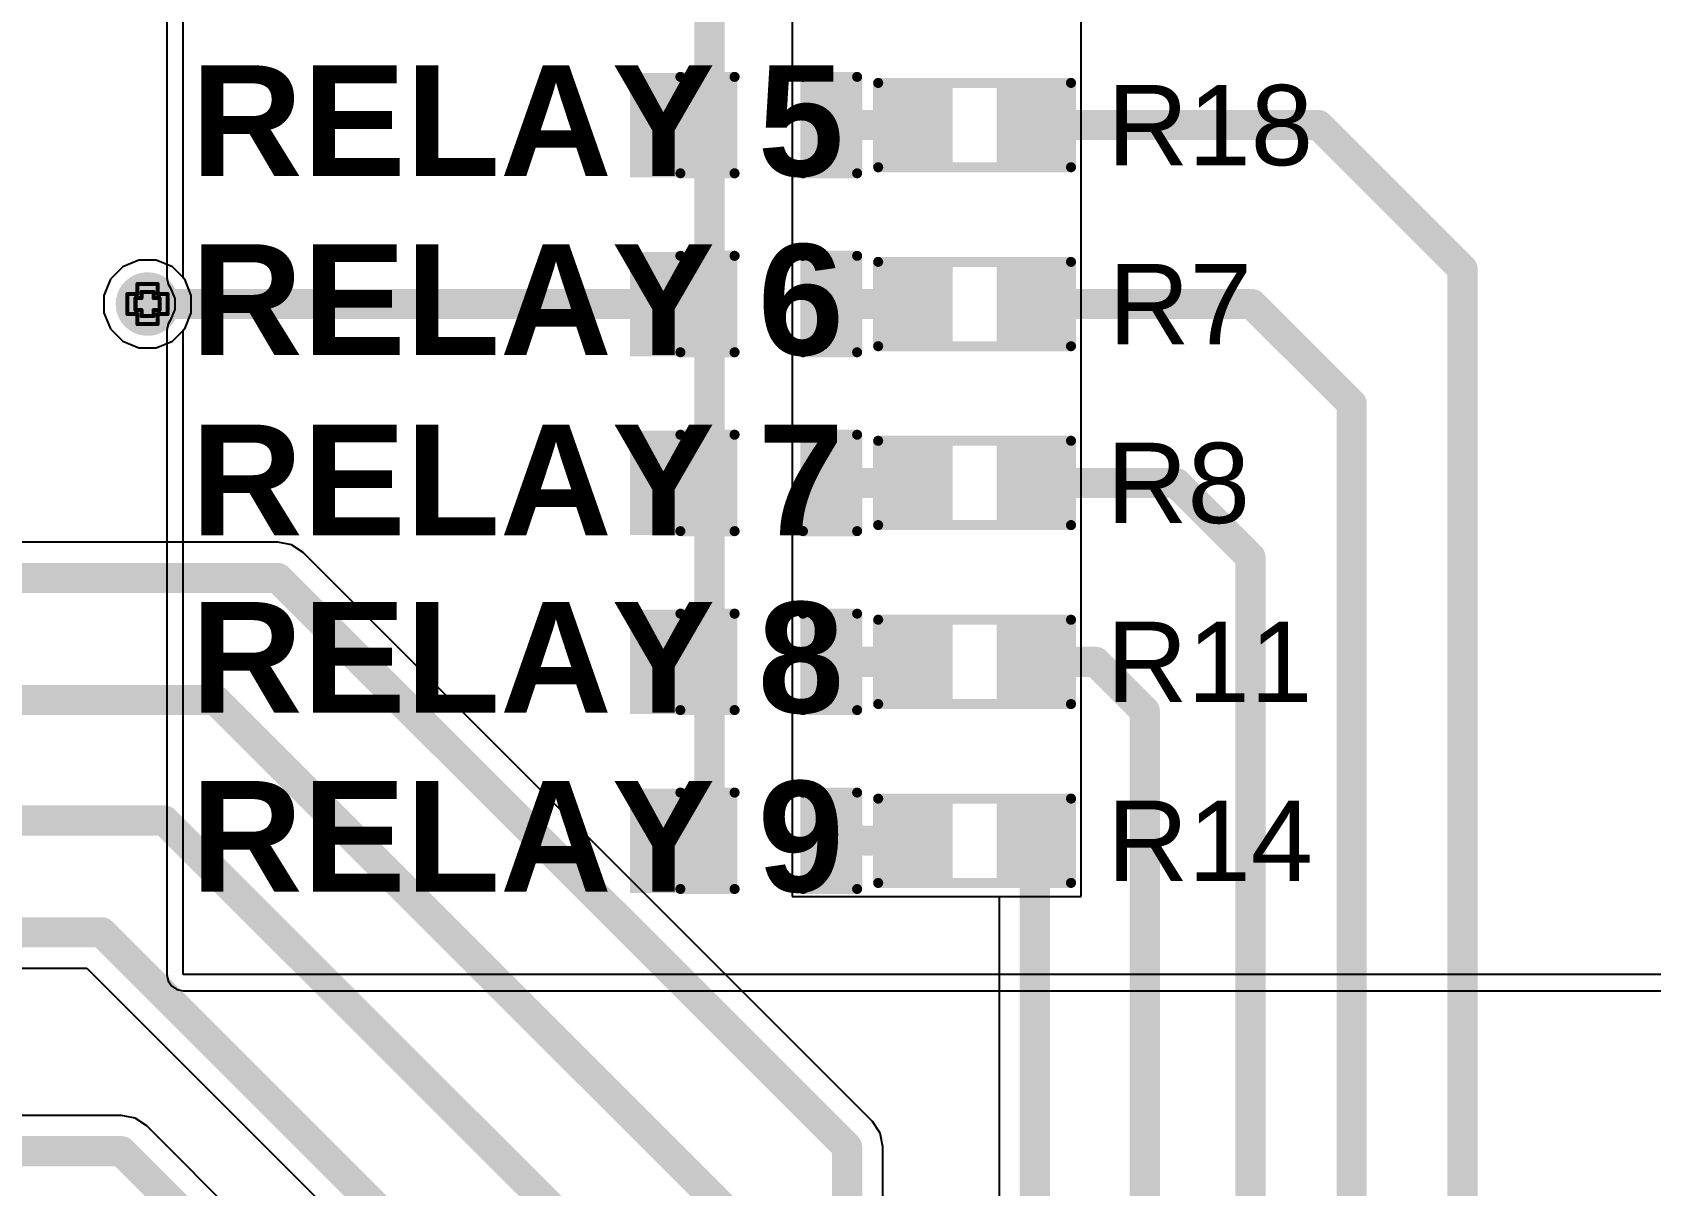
# Model space of a CAD drawing. Header units: inches. Extents: x -7 to 5163, y -3 to 5149.
# Drawn here: x 60.86 to 81.32, y 125.32 to 139.91 of the extents above; entities that cross this region are included whole.
import ezdxf

# ---------------------------------------------------------------- set-up
doc = ezdxf.new("R2010")
doc.units = ezdxf.units.IN
for name, color, linetype in [('Bottom Layer', 5, 'Continuous'), ('Bottom Solder', 6, 'Continuous'), ('Drill Drawing', 1, 'Continuous'), ('GND', 76, 'Continuous'), ('PWR', 16, 'Continuous'), ('Top Layer', 1, 'Continuous'), ('Top Overlay', 2, 'Continuous'), ('Top Paste', 8, 'Continuous'), ('Top Solder', 216, 'Continuous'), ('Via Holes', 16, 'Continuous')]:
    doc.layers.add(name, color=color, linetype=linetype)
doc.styles.add('Arial', font='', dxfattribs={"height": 0.2})
doc.styles.add('Arial_Bold', font='', dxfattribs={"height": 0.2})
doc.styles.get('Arial').set_extended_font_data('Arial')
doc.styles.get('Arial_Bold').set_extended_font_data('Arial', bold=True)

# ---------------------------------------------------------------- blocks, each defined once
blk = doc.blocks.new('R___0603_16')
at = {"layer": 'Top Layer'}
for points in [[(-0.381, 0.4445), (-0.381, -0.4445), (-1.143, -0.4445), (-1.143, 0.4445)], [(1.143, 0.4445), (1.143, -0.4445), (0.381, -0.4445), (0.381, 0.4445)]]:
    blk.add_hatch(color=1, dxfattribs=at).paths.add_polyline_path(points)
at = {"layer": 'Top Paste'}
for points in [[(-0.381, 0.4445), (-0.381, -0.4445), (-1.143, -0.4445), (-1.143, 0.4445)], [(1.143, 0.4445), (1.143, -0.4445), (0.381, -0.4445), (0.381, 0.4445)]]:
    blk.add_hatch(color=8, dxfattribs=at).paths.add_polyline_path(points)
at = {"layer": 'Top Solder'}
for points in [[(-0.2794, 0.5461), (-0.2794, -0.5461), (-1.2446, -0.5461), (-1.2446, 0.5461)], [(1.2446, 0.5461), (1.2446, -0.5461), (0.2794, -0.5461), (0.2794, 0.5461)]]:
    blk.add_hatch(color=216, dxfattribs=at).paths.add_polyline_path(points)
at = {"layer": 'Top Overlay'}
for points in [[(-1.2192, -0.5334, 0.127, 0.127, 0), (-1.2192, 0.5334, 0.127, 0.127, 0)], [(-1.2192, 0.5334, 0.127, 0.127, 0), (1.2192, 0.5334, 0.127, 0.127, 0)], [(1.2192, -0.5334, 0.127, 0.127, 0), (1.2192, 0.5334, 0.127, 0.127, 0)], [(-1.2192, -0.5334, 0.127, 0.127, 0), (1.2192, -0.5334, 0.127, 0.127, 0)]]:
    blk.add_lwpolyline(points, format="xyseb", dxfattribs=at)
for points in [[(-1.25095, 0.5334, 0.0635, 0.0635, 1), (-1.18745, 0.5334, 0.0635, 0.0635, 1)], [(-1.25095, 0.5334, 0.0635, 0.0635, 1), (-1.18745, 0.5334, 0.0635, 0.0635, 1)], [(1.18745, 0.5334, 0.0635, 0.0635, 1), (1.25095, 0.5334, 0.0635, 0.0635, 1)], [(1.18745, 0.5334, 0.0635, 0.0635, 1), (1.25095, 0.5334, 0.0635, 0.0635, 1)], [(-1.25095, -0.5334, 0.0635, 0.0635, 1), (-1.18745, -0.5334, 0.0635, 0.0635, 1)], [(-1.25095, -0.5334, 0.0635, 0.0635, 1), (-1.18745, -0.5334, 0.0635, 0.0635, 1)], [(1.18745, -0.5334, 0.0635, 0.0635, 1), (1.25095, -0.5334, 0.0635, 0.0635, 1)], [(1.18745, -0.5334, 0.0635, 0.0635, 1), (1.25095, -0.5334, 0.0635, 0.0635, 1)]]:
    blk.add_lwpolyline(points, format="xyseb", close=True, dxfattribs=at)
blk = doc.blocks.new('R___0603_20')
at = {"layer": 'Top Layer'}
for points in [[(-0.381, 0.4445), (-0.381, -0.4445), (-1.143, -0.4445), (-1.143, 0.4445)], [(1.143, 0.4445), (1.143, -0.4445), (0.381, -0.4445), (0.381, 0.4445)]]:
    blk.add_hatch(color=1, dxfattribs=at).paths.add_polyline_path(points)
at = {"layer": 'Top Paste'}
for points in [[(-0.381, 0.4445), (-0.381, -0.4445), (-1.143, -0.4445), (-1.143, 0.4445)], [(1.143, 0.4445), (1.143, -0.4445), (0.381, -0.4445), (0.381, 0.4445)]]:
    blk.add_hatch(color=8, dxfattribs=at).paths.add_polyline_path(points)
at = {"layer": 'Top Solder'}
for points in [[(-0.2794, 0.5461), (-0.2794, -0.5461), (-1.2446, -0.5461), (-1.2446, 0.5461)], [(1.2446, 0.5461), (1.2446, -0.5461), (0.2794, -0.5461), (0.2794, 0.5461)]]:
    blk.add_hatch(color=216, dxfattribs=at).paths.add_polyline_path(points)
at = {"layer": 'Top Overlay'}
for points in [[(-1.2192, -0.5334, 0.127, 0.127, 0), (-1.2192, 0.5334, 0.127, 0.127, 0)], [(-1.2192, 0.5334, 0.127, 0.127, 0), (1.2192, 0.5334, 0.127, 0.127, 0)], [(1.2192, -0.5334, 0.127, 0.127, 0), (1.2192, 0.5334, 0.127, 0.127, 0)], [(-1.2192, -0.5334, 0.127, 0.127, 0), (1.2192, -0.5334, 0.127, 0.127, 0)]]:
    blk.add_lwpolyline(points, format="xyseb", dxfattribs=at)
for points in [[(-1.25095, 0.5334, 0.0635, 0.0635, 1), (-1.18745, 0.5334, 0.0635, 0.0635, 1)], [(-1.25095, 0.5334, 0.0635, 0.0635, 1), (-1.18745, 0.5334, 0.0635, 0.0635, 1)], [(1.18745, 0.5334, 0.0635, 0.0635, 1), (1.25095, 0.5334, 0.0635, 0.0635, 1)], [(1.18745, 0.5334, 0.0635, 0.0635, 1), (1.25095, 0.5334, 0.0635, 0.0635, 1)], [(-1.25095, -0.5334, 0.0635, 0.0635, 1), (-1.18745, -0.5334, 0.0635, 0.0635, 1)], [(-1.25095, -0.5334, 0.0635, 0.0635, 1), (-1.18745, -0.5334, 0.0635, 0.0635, 1)], [(1.18745, -0.5334, 0.0635, 0.0635, 1), (1.25095, -0.5334, 0.0635, 0.0635, 1)], [(1.18745, -0.5334, 0.0635, 0.0635, 1), (1.25095, -0.5334, 0.0635, 0.0635, 1)]]:
    blk.add_lwpolyline(points, format="xyseb", close=True, dxfattribs=at)
blk = doc.blocks.new('R___0603_23')
at = {"layer": 'Top Layer'}
for points in [[(-0.381, 0.4445), (-0.381, -0.4445), (-1.143, -0.4445), (-1.143, 0.4445)], [(1.143, 0.4445), (1.143, -0.4445), (0.381, -0.4445), (0.381, 0.4445)]]:
    blk.add_hatch(color=1, dxfattribs=at).paths.add_polyline_path(points)
at = {"layer": 'Top Paste'}
for points in [[(-0.381, 0.4445), (-0.381, -0.4445), (-1.143, -0.4445), (-1.143, 0.4445)], [(1.143, 0.4445), (1.143, -0.4445), (0.381, -0.4445), (0.381, 0.4445)]]:
    blk.add_hatch(color=8, dxfattribs=at).paths.add_polyline_path(points)
at = {"layer": 'Top Solder'}
for points in [[(-0.2794, 0.5461), (-0.2794, -0.5461), (-1.2446, -0.5461), (-1.2446, 0.5461)], [(1.2446, 0.5461), (1.2446, -0.5461), (0.2794, -0.5461), (0.2794, 0.5461)]]:
    blk.add_hatch(color=216, dxfattribs=at).paths.add_polyline_path(points)
at = {"layer": 'Top Overlay'}
for points in [[(-1.2192, -0.5334, 0.127, 0.127, 0), (-1.2192, 0.5334, 0.127, 0.127, 0)], [(-1.2192, 0.5334, 0.127, 0.127, 0), (1.2192, 0.5334, 0.127, 0.127, 0)], [(1.2192, -0.5334, 0.127, 0.127, 0), (1.2192, 0.5334, 0.127, 0.127, 0)], [(-1.2192, -0.5334, 0.127, 0.127, 0), (1.2192, -0.5334, 0.127, 0.127, 0)]]:
    blk.add_lwpolyline(points, format="xyseb", dxfattribs=at)
for points in [[(-1.25095, 0.5334, 0.0635, 0.0635, 1), (-1.18745, 0.5334, 0.0635, 0.0635, 1)], [(-1.25095, 0.5334, 0.0635, 0.0635, 1), (-1.18745, 0.5334, 0.0635, 0.0635, 1)], [(1.18745, 0.5334, 0.0635, 0.0635, 1), (1.25095, 0.5334, 0.0635, 0.0635, 1)], [(1.18745, 0.5334, 0.0635, 0.0635, 1), (1.25095, 0.5334, 0.0635, 0.0635, 1)], [(-1.25095, -0.5334, 0.0635, 0.0635, 1), (-1.18745, -0.5334, 0.0635, 0.0635, 1)], [(-1.25095, -0.5334, 0.0635, 0.0635, 1), (-1.18745, -0.5334, 0.0635, 0.0635, 1)], [(1.18745, -0.5334, 0.0635, 0.0635, 1), (1.25095, -0.5334, 0.0635, 0.0635, 1)], [(1.18745, -0.5334, 0.0635, 0.0635, 1), (1.25095, -0.5334, 0.0635, 0.0635, 1)]]:
    blk.add_lwpolyline(points, format="xyseb", close=True, dxfattribs=at)
blk = doc.blocks.new('R___0603_26')
at = {"layer": 'Top Layer'}
for points in [[(-0.381, 0.4445), (-0.381, -0.4445), (-1.143, -0.4445), (-1.143, 0.4445)], [(1.143, 0.4445), (1.143, -0.4445), (0.381, -0.4445), (0.381, 0.4445)]]:
    blk.add_hatch(color=1, dxfattribs=at).paths.add_polyline_path(points)
at = {"layer": 'Top Paste'}
for points in [[(-0.381, 0.4445), (-0.381, -0.4445), (-1.143, -0.4445), (-1.143, 0.4445)], [(1.143, 0.4445), (1.143, -0.4445), (0.381, -0.4445), (0.381, 0.4445)]]:
    blk.add_hatch(color=8, dxfattribs=at).paths.add_polyline_path(points)
at = {"layer": 'Top Solder'}
for points in [[(-0.2794, 0.5461), (-0.2794, -0.5461), (-1.2446, -0.5461), (-1.2446, 0.5461)], [(1.2446, 0.5461), (1.2446, -0.5461), (0.2794, -0.5461), (0.2794, 0.5461)]]:
    blk.add_hatch(color=216, dxfattribs=at).paths.add_polyline_path(points)
at = {"layer": 'Top Overlay'}
for points in [[(-1.2192, -0.5334, 0.127, 0.127, 0), (-1.2192, 0.5334, 0.127, 0.127, 0)], [(-1.2192, 0.5334, 0.127, 0.127, 0), (1.2192, 0.5334, 0.127, 0.127, 0)], [(1.2192, -0.5334, 0.127, 0.127, 0), (1.2192, 0.5334, 0.127, 0.127, 0)], [(-1.2192, -0.5334, 0.127, 0.127, 0), (1.2192, -0.5334, 0.127, 0.127, 0)]]:
    blk.add_lwpolyline(points, format="xyseb", dxfattribs=at)
for points in [[(-1.25095, 0.5334, 0.0635, 0.0635, 1), (-1.18745, 0.5334, 0.0635, 0.0635, 1)], [(-1.25095, 0.5334, 0.0635, 0.0635, 1), (-1.18745, 0.5334, 0.0635, 0.0635, 1)], [(1.18745, 0.5334, 0.0635, 0.0635, 1), (1.25095, 0.5334, 0.0635, 0.0635, 1)], [(1.18745, 0.5334, 0.0635, 0.0635, 1), (1.25095, 0.5334, 0.0635, 0.0635, 1)], [(-1.25095, -0.5334, 0.0635, 0.0635, 1), (-1.18745, -0.5334, 0.0635, 0.0635, 1)], [(-1.25095, -0.5334, 0.0635, 0.0635, 1), (-1.18745, -0.5334, 0.0635, 0.0635, 1)], [(1.18745, -0.5334, 0.0635, 0.0635, 1), (1.25095, -0.5334, 0.0635, 0.0635, 1)], [(1.18745, -0.5334, 0.0635, 0.0635, 1), (1.25095, -0.5334, 0.0635, 0.0635, 1)]]:
    blk.add_lwpolyline(points, format="xyseb", close=True, dxfattribs=at)
blk = doc.blocks.new('R___0603_27')
at = {"layer": 'Top Layer'}
for points in [[(-0.381, 0.4445), (-0.381, -0.4445), (-1.143, -0.4445), (-1.143, 0.4445)], [(1.143, 0.4445), (1.143, -0.4445), (0.381, -0.4445), (0.381, 0.4445)]]:
    blk.add_hatch(color=1, dxfattribs=at).paths.add_polyline_path(points)
at = {"layer": 'Top Paste'}
for points in [[(-0.381, 0.4445), (-0.381, -0.4445), (-1.143, -0.4445), (-1.143, 0.4445)], [(1.143, 0.4445), (1.143, -0.4445), (0.381, -0.4445), (0.381, 0.4445)]]:
    blk.add_hatch(color=8, dxfattribs=at).paths.add_polyline_path(points)
at = {"layer": 'Top Solder'}
for points in [[(-0.2794, 0.5461), (-0.2794, -0.5461), (-1.2446, -0.5461), (-1.2446, 0.5461)], [(1.2446, 0.5461), (1.2446, -0.5461), (0.2794, -0.5461), (0.2794, 0.5461)]]:
    blk.add_hatch(color=216, dxfattribs=at).paths.add_polyline_path(points)
at = {"layer": 'Top Overlay'}
for points in [[(-1.2192, -0.5334, 0.127, 0.127, 0), (-1.2192, 0.5334, 0.127, 0.127, 0)], [(-1.2192, 0.5334, 0.127, 0.127, 0), (1.2192, 0.5334, 0.127, 0.127, 0)], [(1.2192, -0.5334, 0.127, 0.127, 0), (1.2192, 0.5334, 0.127, 0.127, 0)], [(-1.2192, -0.5334, 0.127, 0.127, 0), (1.2192, -0.5334, 0.127, 0.127, 0)]]:
    blk.add_lwpolyline(points, format="xyseb", dxfattribs=at)
for points in [[(-1.25095, 0.5334, 0.0635, 0.0635, 1), (-1.18745, 0.5334, 0.0635, 0.0635, 1)], [(-1.25095, 0.5334, 0.0635, 0.0635, 1), (-1.18745, 0.5334, 0.0635, 0.0635, 1)], [(1.18745, 0.5334, 0.0635, 0.0635, 1), (1.25095, 0.5334, 0.0635, 0.0635, 1)], [(1.18745, 0.5334, 0.0635, 0.0635, 1), (1.25095, 0.5334, 0.0635, 0.0635, 1)], [(-1.25095, -0.5334, 0.0635, 0.0635, 1), (-1.18745, -0.5334, 0.0635, 0.0635, 1)], [(-1.25095, -0.5334, 0.0635, 0.0635, 1), (-1.18745, -0.5334, 0.0635, 0.0635, 1)], [(1.18745, -0.5334, 0.0635, 0.0635, 1), (1.25095, -0.5334, 0.0635, 0.0635, 1)], [(1.18745, -0.5334, 0.0635, 0.0635, 1), (1.25095, -0.5334, 0.0635, 0.0635, 1)]]:
    blk.add_lwpolyline(points, format="xyseb", close=True, dxfattribs=at)
blk = doc.blocks.new('LED_0603_35')
at = {"layer": 'Top Layer'}
for points in [[(-1, 0.5), (-0.5, 0.5), (-0.5, -0.5), (-1, -0.5)], [(0.5, 0.5), (1, 0.5), (1, -0.5), (0.5, -0.5)]]:
    blk.add_hatch(color=1, dxfattribs=at).paths.add_polyline_path(points)
at = {"layer": 'Top Overlay'}
blk.add_hatch(color=2, dxfattribs=at).paths.add_polyline_path([(1.118, -0.66), (1.753, -0.66), (1.753, 0.66), (1.118, 0.66)])
at = {"layer": 'Top Paste'}
for points in [[(-1, 0.5), (-0.5, 0.5), (-0.5, -0.5), (-1, -0.5)], [(0.5, 0.5), (1, 0.5), (1, -0.5), (0.5, -0.5)]]:
    blk.add_hatch(color=8, dxfattribs=at).paths.add_polyline_path(points)
at = {"layer": 'Top Solder'}
for points in [[(-1.102, 0.602), (-0.398, 0.602), (-0.398, -0.602), (-1.102, -0.602)], [(0.398, 0.602), (1.102, 0.602), (1.102, -0.602), (0.398, -0.602)]]:
    blk.add_hatch(color=216, dxfattribs=at).paths.add_polyline_path(points)
at = {"layer": 'Top Overlay'}
for points in [[(-1.118, 0.61, 0.127, 0.127, 0), (-1.118, -0.61, 0.127, 0.127, 0)], [(-0.432, 0.61, 0.127, 0.127, 0), (-1.118, 0.61, 0.127, 0.127, 0)], [(1.118, 0.61, 0.127, 0.127, 0), (0.432, 0.61, 0.127, 0.127, 0)], [(1.118, 0.61, 0.127, 0.127, 0), (1.118, -0.61, 0.127, 0.127, 0)], [(-0.432, -0.61, 0.127, 0.127, 0), (-1.118, -0.61, 0.127, 0.127, 0)], [(1.118, -0.61, 0.127, 0.127, 0), (0.432, -0.61, 0.127, 0.127, 0)]]:
    blk.add_lwpolyline(points, format="xyseb", dxfattribs=at)
for points in [[(-1.149, 0.61, 0.0635, 0.0635, 1), (-1.086, 0.61, 0.0635, 0.0635, 1)], [(-1.149, 0.61, 0.0635, 0.0635, 1), (-1.086, 0.61, 0.0635, 0.0635, 1)], [(-0.464, 0.61, 0.0635, 0.0635, 1), (-0.4, 0.61, 0.0635, 0.0635, 1)], [(0.4, 0.61, 0.0635, 0.0635, 1), (0.464, 0.61, 0.0635, 0.0635, 1)], [(1.086, 0.61, 0.0635, 0.0635, 1), (1.149, 0.61, 0.0635, 0.0635, 1)], [(1.086, 0.61, 0.0635, 0.0635, 1), (1.149, 0.61, 0.0635, 0.0635, 1)], [(-1.149, -0.61, 0.0635, 0.0635, 1), (-1.086, -0.61, 0.0635, 0.0635, 1)], [(-1.149, -0.61, 0.0635, 0.0635, 1), (-1.086, -0.61, 0.0635, 0.0635, 1)], [(-0.464, -0.61, 0.0635, 0.0635, 1), (-0.4, -0.61, 0.0635, 0.0635, 1)], [(0.4, -0.61, 0.0635, 0.0635, 1), (0.464, -0.61, 0.0635, 0.0635, 1)], [(1.086, -0.61, 0.0635, 0.0635, 1), (1.149, -0.61, 0.0635, 0.0635, 1)], [(1.086, -0.61, 0.0635, 0.0635, 1), (1.149, -0.61, 0.0635, 0.0635, 1)]]:
    blk.add_lwpolyline(points, format="xyseb", close=True, dxfattribs=at)
blk = doc.blocks.new('LED_0603_36')
at = {"layer": 'Top Layer'}
for points in [[(-1, 0.5), (-0.5, 0.5), (-0.5, -0.5), (-1, -0.5)], [(0.5, 0.5), (1, 0.5), (1, -0.5), (0.5, -0.5)]]:
    blk.add_hatch(color=1, dxfattribs=at).paths.add_polyline_path(points)
at = {"layer": 'Top Overlay'}
blk.add_hatch(color=2, dxfattribs=at).paths.add_polyline_path([(1.118, -0.66), (1.753, -0.66), (1.753, 0.66), (1.118, 0.66)])
at = {"layer": 'Top Paste'}
for points in [[(-1, 0.5), (-0.5, 0.5), (-0.5, -0.5), (-1, -0.5)], [(0.5, 0.5), (1, 0.5), (1, -0.5), (0.5, -0.5)]]:
    blk.add_hatch(color=8, dxfattribs=at).paths.add_polyline_path(points)
at = {"layer": 'Top Solder'}
for points in [[(-1.102, 0.602), (-0.398, 0.602), (-0.398, -0.602), (-1.102, -0.602)], [(0.398, 0.602), (1.102, 0.602), (1.102, -0.602), (0.398, -0.602)]]:
    blk.add_hatch(color=216, dxfattribs=at).paths.add_polyline_path(points)
at = {"layer": 'Top Overlay'}
for points in [[(-1.118, 0.61, 0.127, 0.127, 0), (-1.118, -0.61, 0.127, 0.127, 0)], [(-0.432, 0.61, 0.127, 0.127, 0), (-1.118, 0.61, 0.127, 0.127, 0)], [(1.118, 0.61, 0.127, 0.127, 0), (0.432, 0.61, 0.127, 0.127, 0)], [(1.118, 0.61, 0.127, 0.127, 0), (1.118, -0.61, 0.127, 0.127, 0)], [(-0.432, -0.61, 0.127, 0.127, 0), (-1.118, -0.61, 0.127, 0.127, 0)], [(1.118, -0.61, 0.127, 0.127, 0), (0.432, -0.61, 0.127, 0.127, 0)]]:
    blk.add_lwpolyline(points, format="xyseb", dxfattribs=at)
for points in [[(-1.149, 0.61, 0.0635, 0.0635, 1), (-1.086, 0.61, 0.0635, 0.0635, 1)], [(-1.149, 0.61, 0.0635, 0.0635, 1), (-1.086, 0.61, 0.0635, 0.0635, 1)], [(-0.464, 0.61, 0.0635, 0.0635, 1), (-0.4, 0.61, 0.0635, 0.0635, 1)], [(0.4, 0.61, 0.0635, 0.0635, 1), (0.464, 0.61, 0.0635, 0.0635, 1)], [(1.086, 0.61, 0.0635, 0.0635, 1), (1.149, 0.61, 0.0635, 0.0635, 1)], [(1.086, 0.61, 0.0635, 0.0635, 1), (1.149, 0.61, 0.0635, 0.0635, 1)], [(-1.149, -0.61, 0.0635, 0.0635, 1), (-1.086, -0.61, 0.0635, 0.0635, 1)], [(-1.149, -0.61, 0.0635, 0.0635, 1), (-1.086, -0.61, 0.0635, 0.0635, 1)], [(-0.464, -0.61, 0.0635, 0.0635, 1), (-0.4, -0.61, 0.0635, 0.0635, 1)], [(0.4, -0.61, 0.0635, 0.0635, 1), (0.464, -0.61, 0.0635, 0.0635, 1)], [(1.086, -0.61, 0.0635, 0.0635, 1), (1.149, -0.61, 0.0635, 0.0635, 1)], [(1.086, -0.61, 0.0635, 0.0635, 1), (1.149, -0.61, 0.0635, 0.0635, 1)]]:
    blk.add_lwpolyline(points, format="xyseb", close=True, dxfattribs=at)
blk = doc.blocks.new('LED_0603_38')
at = {"layer": 'Top Layer'}
for points in [[(-1, 0.5), (-0.5, 0.5), (-0.5, -0.5), (-1, -0.5)], [(0.5, 0.5), (1, 0.5), (1, -0.5), (0.5, -0.5)]]:
    blk.add_hatch(color=1, dxfattribs=at).paths.add_polyline_path(points)
at = {"layer": 'Top Overlay'}
blk.add_hatch(color=2, dxfattribs=at).paths.add_polyline_path([(1.118, -0.66), (1.753, -0.66), (1.753, 0.66), (1.118, 0.66)])
at = {"layer": 'Top Paste'}
for points in [[(-1, 0.5), (-0.5, 0.5), (-0.5, -0.5), (-1, -0.5)], [(0.5, 0.5), (1, 0.5), (1, -0.5), (0.5, -0.5)]]:
    blk.add_hatch(color=8, dxfattribs=at).paths.add_polyline_path(points)
at = {"layer": 'Top Solder'}
for points in [[(-1.102, 0.602), (-0.398, 0.602), (-0.398, -0.602), (-1.102, -0.602)], [(0.398, 0.602), (1.102, 0.602), (1.102, -0.602), (0.398, -0.602)]]:
    blk.add_hatch(color=216, dxfattribs=at).paths.add_polyline_path(points)
at = {"layer": 'Top Overlay'}
for points in [[(-1.118, 0.61, 0.127, 0.127, 0), (-1.118, -0.61, 0.127, 0.127, 0)], [(-0.432, 0.61, 0.127, 0.127, 0), (-1.118, 0.61, 0.127, 0.127, 0)], [(1.118, 0.61, 0.127, 0.127, 0), (0.432, 0.61, 0.127, 0.127, 0)], [(1.118, 0.61, 0.127, 0.127, 0), (1.118, -0.61, 0.127, 0.127, 0)], [(-0.432, -0.61, 0.127, 0.127, 0), (-1.118, -0.61, 0.127, 0.127, 0)], [(1.118, -0.61, 0.127, 0.127, 0), (0.432, -0.61, 0.127, 0.127, 0)]]:
    blk.add_lwpolyline(points, format="xyseb", dxfattribs=at)
for points in [[(-1.149, 0.61, 0.0635, 0.0635, 1), (-1.086, 0.61, 0.0635, 0.0635, 1)], [(-1.149, 0.61, 0.0635, 0.0635, 1), (-1.086, 0.61, 0.0635, 0.0635, 1)], [(-0.464, 0.61, 0.0635, 0.0635, 1), (-0.4, 0.61, 0.0635, 0.0635, 1)], [(0.4, 0.61, 0.0635, 0.0635, 1), (0.464, 0.61, 0.0635, 0.0635, 1)], [(1.086, 0.61, 0.0635, 0.0635, 1), (1.149, 0.61, 0.0635, 0.0635, 1)], [(1.086, 0.61, 0.0635, 0.0635, 1), (1.149, 0.61, 0.0635, 0.0635, 1)], [(-1.149, -0.61, 0.0635, 0.0635, 1), (-1.086, -0.61, 0.0635, 0.0635, 1)], [(-1.149, -0.61, 0.0635, 0.0635, 1), (-1.086, -0.61, 0.0635, 0.0635, 1)], [(-0.464, -0.61, 0.0635, 0.0635, 1), (-0.4, -0.61, 0.0635, 0.0635, 1)], [(0.4, -0.61, 0.0635, 0.0635, 1), (0.464, -0.61, 0.0635, 0.0635, 1)], [(1.086, -0.61, 0.0635, 0.0635, 1), (1.149, -0.61, 0.0635, 0.0635, 1)], [(1.086, -0.61, 0.0635, 0.0635, 1), (1.149, -0.61, 0.0635, 0.0635, 1)]]:
    blk.add_lwpolyline(points, format="xyseb", close=True, dxfattribs=at)
blk = doc.blocks.new('LED_0603_40')
at = {"layer": 'Top Layer'}
for points in [[(-1, 0.5), (-0.5, 0.5), (-0.5, -0.5), (-1, -0.5)], [(0.5, 0.5), (1, 0.5), (1, -0.5), (0.5, -0.5)]]:
    blk.add_hatch(color=1, dxfattribs=at).paths.add_polyline_path(points)
at = {"layer": 'Top Overlay'}
blk.add_hatch(color=2, dxfattribs=at).paths.add_polyline_path([(1.118, -0.66), (1.753, -0.66), (1.753, 0.66), (1.118, 0.66)])
at = {"layer": 'Top Paste'}
for points in [[(-1, 0.5), (-0.5, 0.5), (-0.5, -0.5), (-1, -0.5)], [(0.5, 0.5), (1, 0.5), (1, -0.5), (0.5, -0.5)]]:
    blk.add_hatch(color=8, dxfattribs=at).paths.add_polyline_path(points)
at = {"layer": 'Top Solder'}
for points in [[(-1.102, 0.602), (-0.398, 0.602), (-0.398, -0.602), (-1.102, -0.602)], [(0.398, 0.602), (1.102, 0.602), (1.102, -0.602), (0.398, -0.602)]]:
    blk.add_hatch(color=216, dxfattribs=at).paths.add_polyline_path(points)
at = {"layer": 'Top Overlay'}
for points in [[(-1.118, 0.61, 0.127, 0.127, 0), (-1.118, -0.61, 0.127, 0.127, 0)], [(-0.432, 0.61, 0.127, 0.127, 0), (-1.118, 0.61, 0.127, 0.127, 0)], [(1.118, 0.61, 0.127, 0.127, 0), (0.432, 0.61, 0.127, 0.127, 0)], [(1.118, 0.61, 0.127, 0.127, 0), (1.118, -0.61, 0.127, 0.127, 0)], [(-0.432, -0.61, 0.127, 0.127, 0), (-1.118, -0.61, 0.127, 0.127, 0)], [(1.118, -0.61, 0.127, 0.127, 0), (0.432, -0.61, 0.127, 0.127, 0)]]:
    blk.add_lwpolyline(points, format="xyseb", dxfattribs=at)
for points in [[(-1.149, 0.61, 0.0635, 0.0635, 1), (-1.086, 0.61, 0.0635, 0.0635, 1)], [(-1.149, 0.61, 0.0635, 0.0635, 1), (-1.086, 0.61, 0.0635, 0.0635, 1)], [(-0.464, 0.61, 0.0635, 0.0635, 1), (-0.4, 0.61, 0.0635, 0.0635, 1)], [(0.4, 0.61, 0.0635, 0.0635, 1), (0.464, 0.61, 0.0635, 0.0635, 1)], [(1.086, 0.61, 0.0635, 0.0635, 1), (1.149, 0.61, 0.0635, 0.0635, 1)], [(1.086, 0.61, 0.0635, 0.0635, 1), (1.149, 0.61, 0.0635, 0.0635, 1)], [(-1.149, -0.61, 0.0635, 0.0635, 1), (-1.086, -0.61, 0.0635, 0.0635, 1)], [(-1.149, -0.61, 0.0635, 0.0635, 1), (-1.086, -0.61, 0.0635, 0.0635, 1)], [(-0.464, -0.61, 0.0635, 0.0635, 1), (-0.4, -0.61, 0.0635, 0.0635, 1)], [(0.4, -0.61, 0.0635, 0.0635, 1), (0.464, -0.61, 0.0635, 0.0635, 1)], [(1.086, -0.61, 0.0635, 0.0635, 1), (1.149, -0.61, 0.0635, 0.0635, 1)], [(1.086, -0.61, 0.0635, 0.0635, 1), (1.149, -0.61, 0.0635, 0.0635, 1)]]:
    blk.add_lwpolyline(points, format="xyseb", close=True, dxfattribs=at)
blk = doc.blocks.new('LED_0603_42')
at = {"layer": 'Top Layer'}
for points in [[(-1, 0.5), (-0.5, 0.5), (-0.5, -0.5), (-1, -0.5)], [(0.5, 0.5), (1, 0.5), (1, -0.5), (0.5, -0.5)]]:
    blk.add_hatch(color=1, dxfattribs=at).paths.add_polyline_path(points)
at = {"layer": 'Top Overlay'}
blk.add_hatch(color=2, dxfattribs=at).paths.add_polyline_path([(1.118, -0.66), (1.753, -0.66), (1.753, 0.66), (1.118, 0.66)])
at = {"layer": 'Top Paste'}
for points in [[(-1, 0.5), (-0.5, 0.5), (-0.5, -0.5), (-1, -0.5)], [(0.5, 0.5), (1, 0.5), (1, -0.5), (0.5, -0.5)]]:
    blk.add_hatch(color=8, dxfattribs=at).paths.add_polyline_path(points)
at = {"layer": 'Top Solder'}
for points in [[(-1.102, 0.602), (-0.398, 0.602), (-0.398, -0.602), (-1.102, -0.602)], [(0.398, 0.602), (1.102, 0.602), (1.102, -0.602), (0.398, -0.602)]]:
    blk.add_hatch(color=216, dxfattribs=at).paths.add_polyline_path(points)
at = {"layer": 'Top Overlay'}
for points in [[(-1.118, 0.61, 0.127, 0.127, 0), (-1.118, -0.61, 0.127, 0.127, 0)], [(-0.432, 0.61, 0.127, 0.127, 0), (-1.118, 0.61, 0.127, 0.127, 0)], [(1.118, 0.61, 0.127, 0.127, 0), (0.432, 0.61, 0.127, 0.127, 0)], [(1.118, 0.61, 0.127, 0.127, 0), (1.118, -0.61, 0.127, 0.127, 0)], [(-0.432, -0.61, 0.127, 0.127, 0), (-1.118, -0.61, 0.127, 0.127, 0)], [(1.118, -0.61, 0.127, 0.127, 0), (0.432, -0.61, 0.127, 0.127, 0)]]:
    blk.add_lwpolyline(points, format="xyseb", dxfattribs=at)
for points in [[(-1.149, 0.61, 0.0635, 0.0635, 1), (-1.086, 0.61, 0.0635, 0.0635, 1)], [(-1.149, 0.61, 0.0635, 0.0635, 1), (-1.086, 0.61, 0.0635, 0.0635, 1)], [(-0.464, 0.61, 0.0635, 0.0635, 1), (-0.4, 0.61, 0.0635, 0.0635, 1)], [(0.4, 0.61, 0.0635, 0.0635, 1), (0.464, 0.61, 0.0635, 0.0635, 1)], [(1.086, 0.61, 0.0635, 0.0635, 1), (1.149, 0.61, 0.0635, 0.0635, 1)], [(1.086, 0.61, 0.0635, 0.0635, 1), (1.149, 0.61, 0.0635, 0.0635, 1)], [(-1.149, -0.61, 0.0635, 0.0635, 1), (-1.086, -0.61, 0.0635, 0.0635, 1)], [(-1.149, -0.61, 0.0635, 0.0635, 1), (-1.086, -0.61, 0.0635, 0.0635, 1)], [(-0.464, -0.61, 0.0635, 0.0635, 1), (-0.4, -0.61, 0.0635, 0.0635, 1)], [(0.4, -0.61, 0.0635, 0.0635, 1), (0.464, -0.61, 0.0635, 0.0635, 1)], [(1.086, -0.61, 0.0635, 0.0635, 1), (1.149, -0.61, 0.0635, 0.0635, 1)], [(1.086, -0.61, 0.0635, 0.0635, 1), (1.149, -0.61, 0.0635, 0.0635, 1)]]:
    blk.add_lwpolyline(points, format="xyseb", close=True, dxfattribs=at)

msp = doc.modelspace()

# ---------------------------------------------------------------- hatches: boundary and pattern name
at = {"layer": 'Bottom Layer'}
h = msp.add_hatch(color=5, dxfattribs=at)
edge = h.paths.add_edge_path()
edge.add_arc((62.312, 136.471), 0.3, 0, 360)
at = {"layer": 'Bottom Solder'}
h = msp.add_hatch(color=6, dxfattribs=at)
edge = h.paths.add_edge_path()
edge.add_arc((62.312, 136.471), 0.402, 0, 360)
at = {"layer": 'GND'}
h = msp.add_hatch(color=76, dxfattribs=at)
edge = h.paths.add_edge_path()
edge.add_arc((62.312, 136.471), 0.3, 0, 360)
at = {"layer": 'PWR'}
h = msp.add_hatch(color=16, dxfattribs=at)
edge = h.paths.add_edge_path()
edge.add_arc((62.312, 136.471), 0.3, 0, 360)
at = {"layer": 'Top Layer'}
h = msp.add_hatch(color=1, dxfattribs=at)
edge = h.paths.add_edge_path()
edge.add_arc((62.312, 136.471), 0.3, 0, 360)
at = {"layer": 'Top Solder'}
h = msp.add_hatch(color=216, dxfattribs=at)
edge = h.paths.add_edge_path()
edge.add_arc((62.312, 136.471), 0.402, 0, 360)
at = {"layer": 'Via Holes'}
h = msp.add_hatch(color=7, dxfattribs=at)
edge = h.paths.add_edge_path()
edge.add_arc((62.312, 136.471), 0.15, 0, 360)

# ---------------------------------------------------------------- linework, layer by layer
at = {"layer": 'Bottom Layer'}
for p, q in [((62.556, 142.93), (62.556, 136.803)), ((62.763, 136.803), (62.763, 142.93)), ((62.556, 136.803), (62.556, 136.803)), ((62.556, 136.803), (62.572, 136.724)), ((62.572, 136.724), (62.6, 136.682)), ((62.782, 136.785), (62.763, 136.803)), ((62.866, 136.581), (62.782, 136.785)), ((62.6, 136.682), (62.659, 136.54)), ((62.659, 136.54), (62.659, 136.402)), ((62.866, 136.361), (62.866, 136.581)), ((62.659, 136.402), (62.6, 136.261)), ((62.782, 136.157), (62.866, 136.361)), ((62.572, 136.219), (62.556, 136.139)), ((62.556, 136.139), (62.556, 136.139)), ((62.556, 136.139), (62.556, 127.991)), ((62.6, 136.261), (62.572, 136.219)), ((62.763, 136.139), (62.782, 136.157)), ((62.763, 127.991), (62.763, 136.139)), ((62.556, 127.991), (62.572, 127.911)), ((62.572, 127.911), (62.617, 127.844)), ((95.428, 127.991), (62.763, 127.991)), ((62.617, 127.844), (62.684, 127.799)), ((62.684, 127.799), (62.763, 127.783)), ((62.763, 127.783), (95.428, 127.783))]:
    msp.add_line(p, q, dxfattribs=at)
at = {"layer": 'Drill Drawing'}
for points in [[(62.185, 136.598, 0.0508, 0.0508, 0), (62.185, 136.725, 0.0508, 0.0508, 0)], [(62.185, 136.725, 0.0508, 0.0508, 0), (62.439, 136.725, 0.0508, 0.0508, 0)], [(62.439, 136.598, 0.0508, 0.0508, 0), (62.439, 136.725, 0.0508, 0.0508, 0)], [(62.058, 136.344, 0.0508, 0.0508, 0), (62.058, 136.598, 0.0508, 0.0508, 0)], [(62.058, 136.598, 0.0508, 0.0508, 0), (62.185, 136.598, 0.0508, 0.0508, 0)], [(62.16, 136.395, 0.0508, 0.0508, 0), (62.16, 136.547, 0.0508, 0.0508, 0)], [(62.16, 136.547, 0.0508, 0.0508, 0), (62.236, 136.547, 0.0508, 0.0508, 0)], [(62.236, 136.547, 0.0508, 0.0508, 0), (62.236, 136.624, 0.0508, 0.0508, 0)], [(62.236, 136.624, 0.0508, 0.0508, 0), (62.388, 136.624, 0.0508, 0.0508, 0)], [(62.388, 136.547, 0.0508, 0.0508, 0), (62.388, 136.624, 0.0508, 0.0508, 0)], [(62.388, 136.547, 0.0508, 0.0508, 0), (62.464, 136.547, 0.0508, 0.0508, 0)], [(62.439, 136.598, 0.0508, 0.0508, 0), (62.566, 136.598, 0.0508, 0.0508, 0)], [(62.464, 136.395, 0.0508, 0.0508, 0), (62.464, 136.547, 0.0508, 0.0508, 0)], [(62.566, 136.344, 0.0508, 0.0508, 0), (62.566, 136.598, 0.0508, 0.0508, 0)], [(62.058, 136.344, 0.0508, 0.0508, 0), (62.185, 136.344, 0.0508, 0.0508, 0)], [(62.16, 136.395, 0.0508, 0.0508, 0), (62.236, 136.395, 0.0508, 0.0508, 0)], [(62.185, 136.217, 0.0508, 0.0508, 0), (62.185, 136.344, 0.0508, 0.0508, 0)], [(62.236, 136.319, 0.0508, 0.0508, 0), (62.236, 136.395, 0.0508, 0.0508, 0)], [(62.236, 136.319, 0.0508, 0.0508, 0), (62.388, 136.319, 0.0508, 0.0508, 0)], [(62.388, 136.395, 0.0508, 0.0508, 0), (62.464, 136.395, 0.0508, 0.0508, 0)], [(62.388, 136.319, 0.0508, 0.0508, 0), (62.388, 136.395, 0.0508, 0.0508, 0)], [(62.439, 136.344, 0.0508, 0.0508, 0), (62.566, 136.344, 0.0508, 0.0508, 0)], [(62.439, 136.217, 0.0508, 0.0508, 0), (62.439, 136.344, 0.0508, 0.0508, 0)], [(62.185, 136.217, 0.0508, 0.0508, 0), (62.439, 136.217, 0.0508, 0.0508, 0)]]:
    msp.add_lwpolyline(points, format="xyseb", dxfattribs=at)
for points in [[(62.172, 136.725, 0.0254, 0.0254, 1), (62.198, 136.725, 0.0254, 0.0254, 1)], [(62.172, 136.725, 0.0254, 0.0254, 1), (62.198, 136.725, 0.0254, 0.0254, 1)], [(62.426, 136.725, 0.0254, 0.0254, 1), (62.452, 136.725, 0.0254, 0.0254, 1)], [(62.426, 136.725, 0.0254, 0.0254, 1), (62.452, 136.725, 0.0254, 0.0254, 1)], [(62.045, 136.598, 0.0254, 0.0254, 1), (62.071, 136.598, 0.0254, 0.0254, 1)], [(62.045, 136.598, 0.0254, 0.0254, 1), (62.071, 136.598, 0.0254, 0.0254, 1)], [(62.147, 136.547, 0.0254, 0.0254, 1), (62.172, 136.547, 0.0254, 0.0254, 1)], [(62.147, 136.547, 0.0254, 0.0254, 1), (62.172, 136.547, 0.0254, 0.0254, 1)], [(62.172, 136.598, 0.0254, 0.0254, 1), (62.198, 136.598, 0.0254, 0.0254, 1)], [(62.172, 136.598, 0.0254, 0.0254, 1), (62.198, 136.598, 0.0254, 0.0254, 1)], [(62.223, 136.624, 0.0254, 0.0254, 1), (62.249, 136.624, 0.0254, 0.0254, 1)], [(62.223, 136.624, 0.0254, 0.0254, 1), (62.249, 136.624, 0.0254, 0.0254, 1)], [(62.223, 136.547, 0.0254, 0.0254, 1), (62.249, 136.547, 0.0254, 0.0254, 1)], [(62.223, 136.547, 0.0254, 0.0254, 1), (62.249, 136.547, 0.0254, 0.0254, 1)], [(62.376, 136.624, 0.0254, 0.0254, 1), (62.401, 136.624, 0.0254, 0.0254, 1)], [(62.376, 136.624, 0.0254, 0.0254, 1), (62.401, 136.624, 0.0254, 0.0254, 1)], [(62.376, 136.547, 0.0254, 0.0254, 1), (62.401, 136.547, 0.0254, 0.0254, 1)], [(62.376, 136.547, 0.0254, 0.0254, 1), (62.401, 136.547, 0.0254, 0.0254, 1)], [(62.426, 136.598, 0.0254, 0.0254, 1), (62.452, 136.598, 0.0254, 0.0254, 1)], [(62.426, 136.598, 0.0254, 0.0254, 1), (62.452, 136.598, 0.0254, 0.0254, 1)], [(62.452, 136.547, 0.0254, 0.0254, 1), (62.477, 136.547, 0.0254, 0.0254, 1)], [(62.452, 136.547, 0.0254, 0.0254, 1), (62.477, 136.547, 0.0254, 0.0254, 1)], [(62.553, 136.598, 0.0254, 0.0254, 1), (62.579, 136.598, 0.0254, 0.0254, 1)], [(62.553, 136.598, 0.0254, 0.0254, 1), (62.579, 136.598, 0.0254, 0.0254, 1)], [(62.045, 136.344, 0.0254, 0.0254, 1), (62.071, 136.344, 0.0254, 0.0254, 1)], [(62.045, 136.344, 0.0254, 0.0254, 1), (62.071, 136.344, 0.0254, 0.0254, 1)], [(62.147, 136.395, 0.0254, 0.0254, 1), (62.172, 136.395, 0.0254, 0.0254, 1)], [(62.147, 136.395, 0.0254, 0.0254, 1), (62.172, 136.395, 0.0254, 0.0254, 1)], [(62.172, 136.344, 0.0254, 0.0254, 1), (62.198, 136.344, 0.0254, 0.0254, 1)], [(62.172, 136.344, 0.0254, 0.0254, 1), (62.198, 136.344, 0.0254, 0.0254, 1)], [(62.223, 136.395, 0.0254, 0.0254, 1), (62.249, 136.395, 0.0254, 0.0254, 1)], [(62.223, 136.395, 0.0254, 0.0254, 1), (62.249, 136.395, 0.0254, 0.0254, 1)], [(62.223, 136.319, 0.0254, 0.0254, 1), (62.249, 136.319, 0.0254, 0.0254, 1)], [(62.223, 136.319, 0.0254, 0.0254, 1), (62.249, 136.319, 0.0254, 0.0254, 1)], [(62.376, 136.395, 0.0254, 0.0254, 1), (62.401, 136.395, 0.0254, 0.0254, 1)], [(62.376, 136.395, 0.0254, 0.0254, 1), (62.401, 136.395, 0.0254, 0.0254, 1)], [(62.376, 136.319, 0.0254, 0.0254, 1), (62.401, 136.319, 0.0254, 0.0254, 1)], [(62.376, 136.319, 0.0254, 0.0254, 1), (62.401, 136.319, 0.0254, 0.0254, 1)], [(62.426, 136.344, 0.0254, 0.0254, 1), (62.452, 136.344, 0.0254, 0.0254, 1)], [(62.426, 136.344, 0.0254, 0.0254, 1), (62.452, 136.344, 0.0254, 0.0254, 1)], [(62.452, 136.395, 0.0254, 0.0254, 1), (62.477, 136.395, 0.0254, 0.0254, 1)], [(62.452, 136.395, 0.0254, 0.0254, 1), (62.477, 136.395, 0.0254, 0.0254, 1)], [(62.553, 136.344, 0.0254, 0.0254, 1), (62.579, 136.344, 0.0254, 0.0254, 1)], [(62.553, 136.344, 0.0254, 0.0254, 1), (62.579, 136.344, 0.0254, 0.0254, 1)], [(62.172, 136.217, 0.0254, 0.0254, 1), (62.198, 136.217, 0.0254, 0.0254, 1)], [(62.172, 136.217, 0.0254, 0.0254, 1), (62.198, 136.217, 0.0254, 0.0254, 1)], [(62.426, 136.217, 0.0254, 0.0254, 1), (62.452, 136.217, 0.0254, 0.0254, 1)], [(62.426, 136.217, 0.0254, 0.0254, 1), (62.452, 136.217, 0.0254, 0.0254, 1)]]:
    msp.add_lwpolyline(points, format="xyseb", close=True, dxfattribs=at)
at = {"layer": 'PWR'}
for p, q in [((61.998, 136.941), (61.842, 136.785)), ((62.202, 137.025), (61.998, 136.941)), ((62.422, 137.025), (62.202, 137.025)), ((62.626, 136.941), (62.422, 137.025)), ((62.782, 136.785), (62.626, 136.941)), ((61.842, 136.785), (61.758, 136.581)), ((62.866, 136.581), (62.782, 136.785)), ((61.758, 136.581), (61.758, 136.361)), ((62.866, 136.361), (62.866, 136.581)), ((61.758, 136.361), (61.842, 136.157)), ((62.782, 136.157), (62.866, 136.361)), ((61.842, 136.157), (61.998, 136.002)), ((62.626, 136.002), (62.782, 136.157)), ((61.998, 136.002), (62.202, 135.917)), ((62.202, 135.917), (62.422, 135.917)), ((62.422, 135.917), (62.626, 136.002))]:
    msp.add_line(p, q, dxfattribs=at)
at = {"layer": 'Top Layer'}
for p, q in [((70.465, 148.848), (70.465, 128.978)), ((70.465, 148.848), (70.465, 128.978)), ((74.117, 128.978), (74.117, 148.848)), ((63.96, 133.46), (55.196, 133.46)), ((64.133, 133.425), (63.96, 133.46)), ((64.28, 133.327), (64.133, 133.425)), ((71.479, 126.128), (64.28, 133.327)), ((70.465, 128.978), (74.117, 128.978)), ((70.465, 128.978), (70.465, 128.978)), ((70.465, 128.978), (70.465, 128.978)), ((70.465, 128.978), (71.371, 128.978)), ((71.371, 128.978), (71.371, 128.978)), ((71.371, 128.978), (73.08, 128.978)), ((73.08, 128.978), (73.08, 121.403)), ((52.414, 128.07), (61.545, 128.07)), ((61.545, 128.07), (66.185, 123.43)), ((61.981, 126.207), (48.395, 126.207)), ((62.155, 126.173), (61.981, 126.207)), ((62.302, 126.074), (62.155, 126.173)), ((64.557, 123.819), (62.302, 126.074)), ((71.578, 125.981), (71.479, 126.128)), ((71.479, 126.128), (71.479, 126.128)), ((71.612, 125.807), (71.578, 125.981)), ((71.612, 83.995), (71.612, 125.807)), ((71.612, 125.807), (71.612, 125.807))]:
    msp.add_line(p, q, dxfattribs=at)
for points in [[(69.418, 138.735, 0.381, 0.381, 0), (69.418, 140.998, 0.381, 0.381, 0)], [(69.418, 136.471, 0.381, 0.381, 0), (69.418, 138.735, 0.381, 0.381, 0)], [(70.918, 138.735, 0.381, 0.381, 0), (72.009, 138.735, 0.381, 0.381, 0)], [(73.533, 138.735, 0.381, 0.381, 0), (77.12, 138.735, 0.381, 0.381, 0)], [(77.12, 138.735, 0.381, 0.381, 0), (78.941, 136.913, 0.381, 0.381, 0)], [(78.941, 123.898, 0.381, 0.381, 0), (78.941, 136.913, 0.381, 0.381, 0)], [(62.312, 136.471, 0.381, 0.381, 0), (69.418, 136.471, 0.381, 0.381, 0)], [(69.418, 134.208, 0.381, 0.381, 0), (69.418, 136.471, 0.381, 0.381, 0)], [(70.918, 136.471, 0.381, 0.381, 0), (72.009, 136.471, 0.381, 0.381, 0)], [(73.533, 136.471, 0.381, 0.381, 0), (76.279, 136.471, 0.381, 0.381, 0)], [(76.279, 136.471, 0.381, 0.381, 0), (77.54, 135.21, 0.381, 0.381, 0)], [(77.54, 123.358, 0.381, 0.381, 0), (77.54, 135.21, 0.381, 0.381, 0)], [(69.418, 131.944, 0.381, 0.381, 0), (69.418, 134.208, 0.381, 0.381, 0)], [(70.918, 134.208, 0.381, 0.381, 0), (72.009, 134.208, 0.381, 0.381, 0)], [(73.533, 134.208, 0.381, 0.381, 0), (75.318, 134.208, 0.381, 0.381, 0)], [(75.318, 134.208, 0.381, 0.381, 0), (76.26, 133.266, 0.381, 0.381, 0)], [(76.26, 122.725, 0.381, 0.381, 0), (76.26, 133.266, 0.381, 0.381, 0)], [(55.008, 133.006, 0.381, 0.381, 0), (63.96, 133.006, 0.381, 0.381, 0)], [(63.96, 133.006, 0.381, 0.381, 0), (71.159, 125.807, 0.381, 0.381, 0)], [(69.418, 129.681, 0.381, 0.381, 0), (69.418, 131.944, 0.381, 0.381, 0)], [(70.918, 131.944, 0.381, 0.381, 0), (72.009, 131.944, 0.381, 0.381, 0)], [(73.533, 131.944, 0.381, 0.381, 0), (74.304, 131.944, 0.381, 0.381, 0)], [(74.304, 131.944, 0.381, 0.381, 0), (74.924, 131.324, 0.381, 0.381, 0)], [(54.197, 131.461, 0.381, 0.381, 0), (63.173, 131.461, 0.381, 0.381, 0)], [(63.173, 131.461, 0.381, 0.381, 0), (69.661, 124.972, 0.381, 0.381, 0)], [(74.924, 121.976, 0.381, 0.381, 0), (74.924, 131.324, 0.381, 0.381, 0)], [(53.276, 129.937, 0.381, 0.381, 0), (62.526, 129.937, 0.381, 0.381, 0)], [(62.526, 129.937, 0.381, 0.381, 0), (68.148, 124.315, 0.381, 0.381, 0)], [(70.918, 129.681, 0.381, 0.381, 0), (72.009, 129.681, 0.381, 0.381, 0)], [(73.533, 121.403, 0.381, 0.381, 0), (73.533, 129.681, 0.381, 0.381, 0)], [(52.414, 128.523, 0.381, 0.381, 0), (61.733, 128.523, 0.381, 0.381, 0)], [(61.733, 128.523, 0.381, 0.381, 0), (66.639, 123.617, 0.381, 0.381, 0)], [(48.208, 125.754, 0.381, 0.381, 0), (61.981, 125.754, 0.381, 0.381, 0)], [(61.981, 125.754, 0.381, 0.381, 0), (64.237, 123.499, 0.381, 0.381, 0)], [(71.159, 83.807, 0.381, 0.381, 0), (71.159, 125.807, 0.381, 0.381, 0)]]:
    msp.add_lwpolyline(points, format="xyseb", dxfattribs=at)
for points in [[(69.323, 138.735, 0.191, 0.191, 1), (69.513, 138.735, 0.191, 0.191, 1)], [(69.323, 138.735, 0.191, 0.191, 1), (69.513, 138.735, 0.191, 0.191, 1)], [(70.823, 138.735, 0.191, 0.191, 1), (71.013, 138.735, 0.191, 0.191, 1)], [(71.914, 138.735, 0.191, 0.191, 1), (72.104, 138.735, 0.191, 0.191, 1)], [(73.438, 138.735, 0.191, 0.191, 1), (73.628, 138.735, 0.191, 0.191, 1)], [(77.024, 138.735, 0.191, 0.191, 1), (77.215, 138.735, 0.191, 0.191, 1)], [(77.024, 138.735, 0.191, 0.191, 1), (77.215, 138.735, 0.191, 0.191, 1)], [(78.846, 136.913, 0.191, 0.191, 1), (79.037, 136.913, 0.191, 0.191, 1)], [(78.846, 136.913, 0.191, 0.191, 1), (79.037, 136.913, 0.191, 0.191, 1)], [(62.217, 136.471, 0.191, 0.191, 1), (62.407, 136.471, 0.191, 0.191, 1)], [(69.323, 136.471, 0.191, 0.191, 1), (69.513, 136.471, 0.191, 0.191, 1)], [(69.323, 136.471, 0.191, 0.191, 1), (69.513, 136.471, 0.191, 0.191, 1)], [(69.323, 136.471, 0.191, 0.191, 1), (69.513, 136.471, 0.191, 0.191, 1)], [(70.823, 136.471, 0.191, 0.191, 1), (71.013, 136.471, 0.191, 0.191, 1)], [(71.914, 136.471, 0.191, 0.191, 1), (72.104, 136.471, 0.191, 0.191, 1)], [(73.438, 136.471, 0.191, 0.191, 1), (73.628, 136.471, 0.191, 0.191, 1)], [(76.184, 136.471, 0.191, 0.191, 1), (76.374, 136.471, 0.191, 0.191, 1)], [(76.184, 136.471, 0.191, 0.191, 1), (76.374, 136.471, 0.191, 0.191, 1)], [(77.445, 135.21, 0.191, 0.191, 1), (77.635, 135.21, 0.191, 0.191, 1)], [(77.445, 135.21, 0.191, 0.191, 1), (77.635, 135.21, 0.191, 0.191, 1)], [(69.323, 134.208, 0.191, 0.191, 1), (69.513, 134.208, 0.191, 0.191, 1)], [(69.323, 134.208, 0.191, 0.191, 1), (69.513, 134.208, 0.191, 0.191, 1)], [(70.823, 134.208, 0.191, 0.191, 1), (71.013, 134.208, 0.191, 0.191, 1)], [(71.914, 134.208, 0.191, 0.191, 1), (72.104, 134.208, 0.191, 0.191, 1)], [(73.438, 134.208, 0.191, 0.191, 1), (73.628, 134.208, 0.191, 0.191, 1)], [(75.223, 134.208, 0.191, 0.191, 1), (75.414, 134.208, 0.191, 0.191, 1)], [(75.223, 134.208, 0.191, 0.191, 1), (75.414, 134.208, 0.191, 0.191, 1)], [(76.165, 133.266, 0.191, 0.191, 1), (76.355, 133.266, 0.191, 0.191, 1)], [(76.165, 133.266, 0.191, 0.191, 1), (76.355, 133.266, 0.191, 0.191, 1)], [(63.865, 133.006, 0.191, 0.191, 1), (64.055, 133.006, 0.191, 0.191, 1)], [(63.865, 133.006, 0.191, 0.191, 1), (64.055, 133.006, 0.191, 0.191, 1)], [(69.323, 131.944, 0.191, 0.191, 1), (69.513, 131.944, 0.191, 0.191, 1)], [(69.323, 131.944, 0.191, 0.191, 1), (69.513, 131.944, 0.191, 0.191, 1)], [(70.823, 131.944, 0.191, 0.191, 1), (71.013, 131.944, 0.191, 0.191, 1)], [(71.914, 131.944, 0.191, 0.191, 1), (72.104, 131.944, 0.191, 0.191, 1)], [(73.438, 131.944, 0.191, 0.191, 1), (73.628, 131.944, 0.191, 0.191, 1)], [(74.208, 131.944, 0.191, 0.191, 1), (74.399, 131.944, 0.191, 0.191, 1)], [(74.208, 131.944, 0.191, 0.191, 1), (74.399, 131.944, 0.191, 0.191, 1)], [(63.077, 131.461, 0.191, 0.191, 1), (63.268, 131.461, 0.191, 0.191, 1)], [(63.077, 131.461, 0.191, 0.191, 1), (63.268, 131.461, 0.191, 0.191, 1)], [(74.829, 131.324, 0.191, 0.191, 1), (75.019, 131.324, 0.191, 0.191, 1)], [(74.829, 131.324, 0.191, 0.191, 1), (75.019, 131.324, 0.191, 0.191, 1)], [(62.43, 129.937, 0.191, 0.191, 1), (62.621, 129.937, 0.191, 0.191, 1)], [(62.43, 129.937, 0.191, 0.191, 1), (62.621, 129.937, 0.191, 0.191, 1)], [(69.323, 129.681, 0.191, 0.191, 1), (69.513, 129.681, 0.191, 0.191, 1)], [(70.823, 129.681, 0.191, 0.191, 1), (71.013, 129.681, 0.191, 0.191, 1)], [(71.914, 129.681, 0.191, 0.191, 1), (72.104, 129.681, 0.191, 0.191, 1)], [(73.438, 129.681, 0.191, 0.191, 1), (73.628, 129.681, 0.191, 0.191, 1)], [(61.638, 128.523, 0.191, 0.191, 1), (61.828, 128.523, 0.191, 0.191, 1)], [(61.638, 128.523, 0.191, 0.191, 1), (61.828, 128.523, 0.191, 0.191, 1)], [(61.886, 125.754, 0.191, 0.191, 1), (62.076, 125.754, 0.191, 0.191, 1)], [(61.886, 125.754, 0.191, 0.191, 1), (62.076, 125.754, 0.191, 0.191, 1)], [(71.064, 125.807, 0.191, 0.191, 1), (71.254, 125.807, 0.191, 0.191, 1)], [(71.064, 125.807, 0.191, 0.191, 1), (71.254, 125.807, 0.191, 0.191, 1)]]:
    msp.add_lwpolyline(points, format="xyseb", close=True, dxfattribs=at)

# ---------------------------------------------------------------- block references
at = {"rotation": 180}
for name, p in [('LED_0603_35', (70.168, 138.735)), ('LED_0603_42', (70.168, 136.471)), ('LED_0603_40', (70.168, 134.208)), ('LED_0603_38', (70.168, 131.944)), ('LED_0603_36', (70.168, 129.681))]:
    msp.add_blockref(name, p, dxfattribs=at)
for name, p in [('R___0603_16', (72.771, 138.735)), ('R___0603_27', (72.771, 136.471)), ('R___0603_26', (72.771, 134.208)), ('R___0603_23', (72.771, 131.944)), ('R___0603_20', (72.771, 129.681))]:
    msp.add_blockref(name, p)

# ---------------------------------------------------------------- texts
at = {"layer": 'Top Overlay', "style": 'Arial_Bold'}
for s, p in [('RELAY 5', (62.86, 138.091)), ('RELAY 6', (62.86, 135.828)), ('RELAY 7', (62.86, 133.547)), ('RELAY 8', (62.86, 131.301)), ('RELAY 9', (62.86, 129.037))]:
    msp.add_text(s, height=1.4, rotation=360, dxfattribs=at).set_placement(p)
at = {"layer": 'Top Overlay', "style": 'Arial'}
for s, p in [('R18', (74.448, 138.227)), ('R7', (74.465, 135.963)), ('R8', (74.439, 133.7)), ('R11', (74.439, 131.436)), ('R14', (74.448, 129.173))]:
    msp.add_text(s, height=1.016, dxfattribs=at).set_placement(p)

doc.saveas('drawing.dxf')
